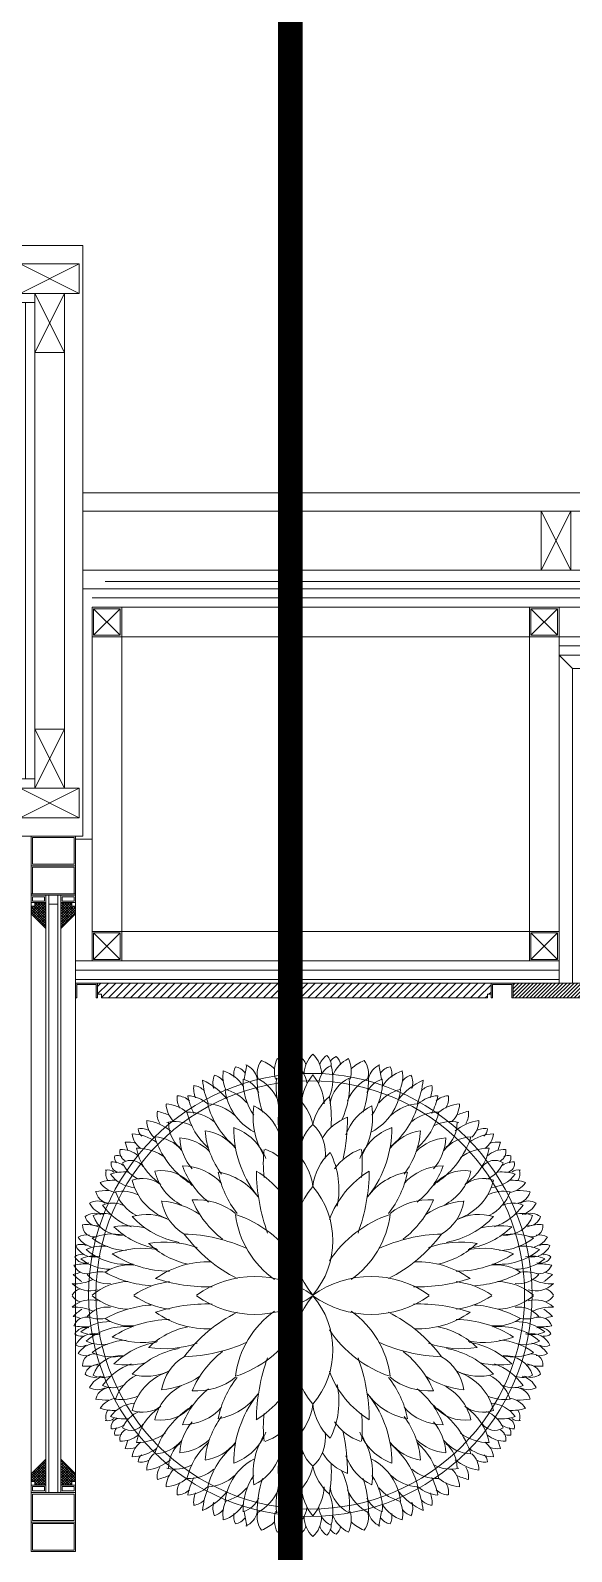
# Model space of a CAD drawing. Header units: millimetres. Extents: x 29001 to 40804, y -8833 to -5892.
# Drawn here: x 30050 to 30123.2, y -6702.1 to -6496.1 of the extents above; entities that cross this region are included whole.
import ezdxf
from ezdxf.enums import TextEntityAlignment as Align

# ---------------------------------------------------------------- set-up
doc = ezdxf.new("R2010")
doc.units = ezdxf.units.MM
doc.linetypes.add('DASHDOT2', pattern=[0.5, 0.25, -0.125, 0, -0.125])
doc.layers.get('0').update_dxf_attribs({"lineweight": 0})
for name, color, linetype, lineweight in [('anahtar', 9, 'Continuous', 0), ('mutfak-soğuk oda panel', 1, 'Continuous', 0), ('PY3', 62, 'Continuous', 0), ('xxx_Auto_Duvar_Alcipan', 50, 'Continuous', 0), ('xxx_Auto_Duvar_Yesil Alcipan', 93, 'Continuous', 0), ('xxx_Auto_Element_Dograma Cam', 140, 'Continuous', 0), ('xxx_Auto_Element_Dograma Ince', 245, 'Continuous', 0), ('xxx_Auto_Element_Dograma Metal', 211, 'Continuous', 0), ('xxx_Auto_Kaplama_Ahşap', 34, 'Continuous', 0), ('xxx_Auto_Kaplama_Ahşap Tarama', 16, 'Continuous', 0), ('xxx_Auto_Kaplama_Aluminyum', 133, 'Continuous', 0), ('xxx_Auto_Kaplama_Aluminyum Tarama', 135, 'Continuous', 0), ('xxx_Auto_Kaplama_Mermer', 23, 'Continuous', 0), ('xxx_Auto_Kaplama_Mermer Tarama', 45, 'Continuous', 0), ('xxx_Auto_Konstruksiyon_Metal', 141, 'Continuous', 0), ('xxx_Auto_SIGN_GENERAL', 51, 'Continuous', 0), ('xxx_Auto_Yardimci_Isaret Genel', 51, 'Continuous', 0), ('Y_DUVAR AHŞAP KAPLAMA', 32, 'Continuous', 0), ('Y_DUVAR ALCIPAN', 6, 'Continuous', 0), ('Y_DUVAR KONST', 254, 'Continuous', 0)]:
    doc.layers.add(name, color=color, linetype=linetype, lineweight=lineweight)
doc.styles.add('AUTOBAN', font='')
doc.styles.get('AUTOBAN').set_extended_font_data('Helvetica Normal Tr')

# ---------------------------------------------------------------- blocks, each defined once
blk = doc.blocks.new('KUTU PROFIL 40X80')
for p, q in [((8, 0), (0, -4)), ((0, 0), (8, -4))]:
    blk.add_line(p, q)
blk.add_lwpolyline([(0, 0), (8, 0), (8, -4), (0, -4)], close=True)
blk = doc.blocks.new('A$C48506380')
at = {"layer": 'Y_DUVAR AHŞAP KAPLAMA', "ltscale": 0.2}
for points in [[(-19, 0), (-19, 40), (15, 40), (15, 40)], [(-19, 0), (-19, -40), (15, -40), (15, -40)]]:
    blk.add_lwpolyline(points, dxfattribs=at)
at = {"layer": 'Y_DUVAR AHŞAP KAPLAMA'}
for points in [[(-16.5, 0), (-16.5, 37.5), (12.5, 37.5), (12.5, 37.5)], [(-16.5, 0), (-16.5, -37.5), (12.5, -37.5), (12.5, -37.5)]]:
    blk.add_lwpolyline(points, dxfattribs=at)
at = {"layer": 'Y_DUVAR ALCIPAN', "ltscale": 0.2}
for p, q in [((15, -40), (15, 40)), ((8.5, 33.5), (-12.5, 33.5)), ((8.5, 32.25), (-12.5, 32.25)), ((7.25, -32.25), (7.25, 32.25)), ((12.5, -25.5), (12.5, 25.5)), ((8.5, -32.25), (-12.5, -32.25)), ((8.5, -33.5), (-12.5, -33.5))]:
    blk.add_line(p, q, dxfattribs=at)
at = {"layer": 'Y_DUVAR ALCIPAN'}
for p, q in [((12.5, 25.5), (8.5, 25.5)), ((15, 6.5), (15, -6.5)), ((12.5, -25.5), (8.5, -25.5))]:
    blk.add_line(p, q, dxfattribs=at)
at = {"layer": 'Y_DUVAR KONST'}
for p, q in [((-12.5, -25.5), (-12.5, 25.5)), ((8.5, -25.5), (8.5, 25.5))]:
    blk.add_line(p, q, dxfattribs=at)
for p, rotation in [((-8.5, 33.5), 180), ((-12.5, 33.5), 270), ((8.5, -33.5), 90)]:
    blk.add_blockref('KUTU PROFIL 40X80', p, dxfattribs=dict(at, rotation=rotation))
at = {"layer": 'Y_DUVAR KONST', "xscale": -1}
for p, rotation in [((6.5, 33.5), 180), ((8.5, 33.5), 90), ((-12.5, -33.5), 270)]:
    blk.add_blockref('KUTU PROFIL 40X80', p, dxfattribs=dict(at, rotation=rotation))
blk.add_blockref('KUTU PROFIL 40X80', (-8.5, -33.5), dxfattribs=at)
at = {"layer": 'Y_DUVAR KONST'}
blk.add_blockref('KUTU PROFIL 40X80', (6.5, -33.5), dxfattribs=at)
blk = doc.blocks.new('40x40 kutu profil')
at = {"layer": 'xxx_Auto_Konstruksiyon_Metal'}
for points in [[(-1674.77, -595.98), (-1674.77, -599.98), (-1670.77, -599.98), (-1670.77, -595.98), (-1674.77, -595.98)], [(-1670.97, -596.18), (-1674.57, -599.78)], [(-1674.57, -596.18), (-1670.97, -599.78)]]:
    blk.add_lwpolyline(points, dxfattribs=at)
blk.add_lwpolyline([(-1674.57, -596.18), (-1674.57, -599.78), (-1670.97, -599.78), (-1670.97, -596.18)], close=True, dxfattribs=at)
blk = doc.blocks.new('jıkloı')
at = {"layer": 'xxx_Auto_Kaplama_Aluminyum Tarama', "true_color": 0x454545}
h = blk.add_hatch(color=250, dxfattribs=at)
h.dxf.hatch_style = 1
h.paths.add_polyline_path([(2, 1.5), (0, 1.5), (0, -1.5), (2, -1.5), (2, -1.3), (0.2, -1.3), (0.2, 1.3), (2, 1.3)])
at = {"layer": 'xxx_Auto_Kaplama_Aluminyum'}
for points in [[(2, 1.5), (0, 1.5), (0, -1.5), (2, -1.5)], [(2, 1.3), (0.2, 1.3), (0.2, -1.3), (2, -1.3)], [(2, 1.5), (2, 1.3)], [(2, -1.3), (2, -1.5)]]:
    blk.add_lwpolyline(points, dxfattribs=at)
blk = doc.blocks.new('2x2 kutu profil')
at = {"layer": 'xxx_Auto_Element_Dograma Metal', "linetype": 'Continuous'}
for points in [[(63241.45, 23662.14), (63242.45, 23662.14), (63242.45, 23660.14), (63241.45, 23660.14)], [(63241.65, 23661.94), (63242.25, 23661.94), (63242.25, 23660.34), (63241.65, 23660.34)]]:
    blk.add_lwpolyline(points, close=True, dxfattribs=at)
blk = doc.blocks.new('ahşap çıta')
at = {"layer": 'xxx_Auto_Kaplama_Ahşap Tarama'}
h = blk.add_hatch(dxfattribs=at)
h.set_pattern_fill('ANSI37', color=256, scale=2, angle=90)
h.set_pattern_definition([(135, (10767.26003, -7070.18812), (-0.176776695, -0.176776695), []), (225, (10767.26003, -7070.18812), (0.176776695, -0.176776695), [])])
edge = h.paths.add_edge_path()
edge.add_line((9163.56, 1679.14), (9162.06, 1679.14))
edge.add_line((9162.06, 1679.14), (9162.06, 1679.64))
edge.add_line((9162.06, 1679.64), (9161.56, 1679.64))
edge.add_line((9161.56, 1679.64), (9161.56, 1680.64))
edge.add_line((9161.56, 1680.64), (9163.56, 1682.64))
edge.add_line((9163.56, 1682.64), (9163.56, 1679.14))
at = {"layer": 'xxx_Auto_Kaplama_Ahşap'}
blk.add_lwpolyline([(9163.56, 1679.14), (9162.06, 1679.14), (9162.06, 1679.64), (9161.56, 1679.64), (9161.56, 1680.64), (9163.56, 1682.64), (9163.56, 1679.14)], dxfattribs=at)
blk = doc.blocks.new('TÜM LAYOOUT')
at = {"layer": 'xxx_Auto_Kaplama_Ahşap Tarama'}
h = blk.add_hatch(dxfattribs=at)
h.set_pattern_fill('JIS_WOOD', color=256, scale=0.5)
h.set_pattern_definition([(45, (-27114.0071, 50897.32177), (-0.2499999996, 0.2499999996), [])])
h.paths.add_polyline_path([(980.49, -305.32), (980.49, -305.35), (970.52, -305.35), (970.52, -303.35), (980.49, -303.35)])
at = {"layer": 'xxx_Auto_Kaplama_Mermer Tarama'}
h = blk.add_hatch(dxfattribs=at)
h.set_pattern_fill('JIS_WOOD', color=256)
h.set_pattern_definition([(45, (-27114.03085, 50699.323), (-0.499999999, 0.499999999), [])])
h.paths.add_polyline_path([(967.49, -303.35), (914.26, -303.35), (914.26, -304.85), (914.76, -304.85), (914.76, -305.35), (966.99, -305.35), (966.99, -304.85), (967.49, -304.85)])
at = {"layer": 'anahtar', "lineweight": 0}
for p, q in [((1478.26, -236.95), (912.26, -236.95)), ((1478.26, -239.45), (912.26, -239.45)), ((1478.26, -247.45), (912.26, -247.45)), ((1478.26, -249.95), (912.26, -249.95))]:
    blk.add_line(p, q, dxfattribs=at)
at = {"layer": 'mutfak-soğuk oda panel', "color": 8, "true_color": 0x6e6e6e}
blk.add_line((1048.76, -248.95), (915.26, -248.95), dxfattribs=at)
at = {"layer": 'xxx_Auto_Duvar_Alcipan', "linetype": 'Continuous'}
for points in [[(911.26, -300.35), (913.51, -300.35), (913.51, -283.84), (911.26, -283.84)], [(976.69, -300.35), (911.26, -300.35), (911.26, -301.6), (976.69, -301.6)], [(976.69, -300.35), (911.26, -300.35), (911.26, -301.6), (976.69, -301.6)], [(976.69, -301.6), (911.26, -301.6), (911.26, -302.85), (976.69, -302.85)], [(976.69, -301.6), (911.26, -301.6), (911.26, -302.85), (976.69, -302.85)]]:
    blk.add_lwpolyline(points, close=True, dxfattribs=at)
at = {"layer": 'xxx_Auto_Duvar_Yesil Alcipan', "linetype": 'Continuous'}
for p, q in [((912.26, -249.95), (1610.06, -249.95)), ((913.51, -251.2), (1610.06, -251.2)), ((913.51, -252.45), (1610.06, -252.45)), ((976.69, -256.45), (1610.06, -256.45)), ((976.69, -257.7), (1610.06, -257.7)), ((976.69, -258.95), (1610.06, -258.95))]:
    blk.add_line(p, q, dxfattribs=at)
blk.add_lwpolyline([(976.69, -256.45), (976.69, -258.95)], dxfattribs=at)
at = {"layer": 'xxx_Auto_Element_Dograma Cam'}
for points in [[(907.26, -291.45), (907.26, -372.33), (907.66, -372.33), (907.66, -291.45)], [(908.86, -291.45), (908.86, -372.33), (909.26, -372.33), (909.26, -291.45)]]:
    blk.add_lwpolyline(points, close=True, dxfattribs=at)
blk.add_lwpolyline([(907.66, -291.45), (908.86, -291.45), (908.86, -292.65), (907.66, -292.65), (907.66, -291.45)], dxfattribs=at)
at = {"layer": 'xxx_Auto_Element_Dograma Ince'}
blk.add_lwpolyline([(905.26, -291.25), (905.26, -372.33), (911.26, -372.33), (911.26, -291.25)], close=True, dxfattribs=at)
at = {"layer": 'xxx_Auto_Element_Dograma Metal', "linetype": 'Continuous'}
for points in [[(911.26, -287.45), (905.26, -287.45), (905.26, -283.45), (911.26, -283.45)], [(911.06, -287.25), (905.46, -287.25), (905.46, -283.65), (911.06, -283.65)], [(911.26, -287.45), (905.26, -287.45), (905.26, -291.45), (911.26, -291.45)], [(911.06, -287.65), (905.46, -287.65), (905.46, -291.25), (911.06, -291.25)], [(911.26, -372.33), (905.26, -372.33), (905.26, -376.33), (911.26, -376.33)], [(911.06, -372.53), (905.46, -372.53), (905.46, -376.13), (911.06, -376.13)], [(911.26, -376.33), (905.26, -376.33), (905.26, -380.33), (911.26, -380.33)], [(911.06, -376.53), (905.46, -376.53), (905.46, -380.13), (911.06, -380.13)]]:
    blk.add_lwpolyline(points, close=True, dxfattribs=at)
at = {"layer": 'xxx_Auto_Kaplama_Ahşap', "linetype": 'Continuous'}
for points in [[(976.69, -303.35), (978.49, -303.35), (978.49, -260.75), (976.69, -258.95)], [(980.49, -305.32), (980.49, -305.35), (980.47, -305.35), (970.49, -305.35), (970.49, -303.35), (980.49, -303.35)]]:
    blk.add_lwpolyline(points, close=True, dxfattribs=at)
at = {"layer": 'xxx_Auto_Kaplama_Ahşap'}
blk.add_lwpolyline([(1610.06, -258.95), (976.69, -258.95), (978.49, -260.75), (1608.26, -260.75)], close=True, dxfattribs=at)
at = {"layer": 'xxx_Auto_Kaplama_Ahşap', "linetype": 'Continuous'}
for points in [[(970.49, -305.35), (970.49, -303.35)], [(976.69, -303.35), (980.49, -303.35), (980.49, -305.35)], [(976.69, -303.35), (980.49, -303.35), (980.49, -305.35)]]:
    blk.add_lwpolyline(points, dxfattribs=at)
at = {"layer": 'xxx_Auto_Kaplama_Mermer', "linetype": 'Continuous'}
for points in [[(966.99, -305.35), (914.76, -305.35), (914.76, -304.85), (914.26, -304.85), (914.26, -303.35), (967.49, -303.35)], [(966.99, -305.35), (966.99, -305.35), (914.76, -305.35), (914.76, -304.85), (914.26, -304.85), (914.26, -303.35), (967.49, -303.35)]]:
    blk.add_lwpolyline(points, dxfattribs=at)
at = {"layer": 'xxx_Auto_Kaplama_Mermer', "linetype": 'Continuous', "elevation": 0}
for points in [[(966.99, -305.35), (966.99, -304.85), (967.49, -304.85), (967.49, -303.35)], [(967.49, -304.85), (967.49, -304.85)], [(967.49, -304.85), (967.49, -304.85)]]:
    blk.add_lwpolyline(points, dxfattribs=at)
at = {"layer": 'xxx_Auto_Konstruksiyon_Metal'}
for points in [[(917.51, -256.45), (972.69, -256.45), (972.69, -252.45), (917.51, -252.45)], [(972.69, -296.35), (972.69, -256.45), (976.69, -256.45), (976.69, -296.35)], [(917.51, -300.35), (972.69, -300.35), (972.69, -296.35), (917.51, -296.35)]]:
    blk.add_lwpolyline(points, close=True, dxfattribs=at)
at = {"layer": 'xxx_Auto_Konstruksiyon_Metal', "elevation": 0}
blk.add_lwpolyline([(913.51, -296.35), (913.51, -256.45), (917.51, -256.45), (917.51, -296.35)], close=True, dxfattribs=at)
at = {"layer": 'Y_DUVAR ALCIPAN'}
for p, q in [((1478.26, -236.95), (912.26, -236.95)), ((1478.26, -239.45), (912.26, -239.45)), ((1478.26, -247.45), (912.26, -247.45)), ((1478.26, -249.95), (912.26, -249.95))]:
    blk.add_line(p, q, dxfattribs=at)
blk.add_blockref('A$C48506380', (897.26, -243.45))
at = {"color": 3, "xscale": -1, "rotation": 90}
for p in [(912.76, -303.35), (968.99, -303.35, 0)]:
    blk.add_blockref('jıkloı', p, dxfattribs=at)
at = {"layer": 'xxx_Auto_Kaplama_Ahşap', "color": 1, "xscale": -1, "rotation": 180}
blk.add_blockref('ahşap çıta', (-8256.3, 1386.69), dxfattribs=at)
at = {"layer": 'xxx_Auto_Kaplama_Ahşap', "color": 1, "rotation": 180}
blk.add_blockref('ahşap çıta', (10072.83, 1386.69), dxfattribs=at)
at = {"layer": 'xxx_Auto_Kaplama_Ahşap', "color": 1}
blk.add_blockref('ahşap çıta', (-8256.3, -2050.46), dxfattribs=at)
at = {"layer": 'xxx_Auto_Kaplama_Ahşap', "color": 1, "xscale": -1}
blk.add_blockref('ahşap çıta', (10072.83, -2050.46), dxfattribs=at)
at = {"layer": 'xxx_Auto_Kaplama_Aluminyum', "color": 1, "linetype": 'Continuous', "xscale": -1, "rotation": 90}
for p in [(24567.4, 62950), (24567.4, 62870.13)]:
    blk.add_blockref('2x2 kutu profil', p, dxfattribs=at)
at = {"layer": 'xxx_Auto_Kaplama_Aluminyum', "color": 1, "linetype": 'Continuous', "rotation": 270}
for p in [(-22750.88, 62950), (-22750.88, 62870.13)]:
    blk.add_blockref('2x2 kutu profil', p, dxfattribs=at)
at = {"layer": 'xxx_Auto_Konstruksiyon_Metal', "rotation": 90}
for p in [(317.54, 1418.32), (376.71, 1418.32), (317.54, 1374.42), (376.71, 1374.42, 0)]:
    blk.add_blockref('40x40 kutu profil', p, dxfattribs=at)
at = {"layer": 'Y_DUVAR KONST', "xscale": -1, "rotation": 270}
blk.add_blockref('KUTU PROFIL 40X80', (978.27, -247.45), dxfattribs=at)
blk = doc.blocks.new('A$C7DA81DBD')
at = {"layer": 'PY3'}
for centre, radius, start, end in [((10.109, 6.928), 7.168, 168.7597, 170.8333), ((2.916, 7.999), 0.358, 14.3796, 65.6782), ((3.602, 8.179), 0.342, 140.1793, 198.6746), ((3.063, 7.709), 0.743, 47.0323, 68.1406), ((4.101, 8.21), 0.535, 155.1905, 195.2068), ((3.338, 7.896), 0.606, 24.0272, 62.7305), ((3.977, 8.301), 0.225, 130.8443, 173.759), ((3.752, 8.272), 0.214, 30.4156, 68.83), ((4.147, 8.318), 0.227, 130.9335, 187.2728), ((3.83, 8.236), 0.305, 17.0973, 56.395), ((4.567, 8.16), 0.477, 132.7387, 179.5624), ((2.791, 8.006), 0.311, 153.8191, 198.7871), ((2.422, 7.855), 0.302, 36.3212, 72.6008), ((3.209, 8.125), 0.552, 170.4856, 205.4529), ((2.484, 7.618), 0.625, 31.2577, 73.0883), ((3.19, 8.143), 0.343, 154.8223, 186.1053), ((2.828, 8.025), 0.269, 35.0422, 78.9599), ((4.032, 8.019), 1.016, 176.9811, 215.1502), ((2.86, 7.611), 0.488, 27.4375, 71.1826), ((5.028, 8.053), 1.765, 178.7548, 198.6115), ((2.873, 7.365), 0.824, 23.2196, 61.7797), ((5.053, 7.972), 1.458, 175.3381, 205.5558), ((3.37, 7.569), 0.57, 6.6723, 66.2687), ((4.728, 8.08), 0.838, 164.1327, 202.2774), ((3.777, 7.981), 0.359, 3.0513, 66.2944), ((4.915, 7.589), 0.873, 140.3941, 176.9962), ((2.551, 7.906), 0.41, 172.3277, 203.6108), ((2.085, 7.61), 0.356, 46.8629, 80.3692), ((1.799, 6.955), 1.205, 39.6176, 65.5256), ((3.777, 8.207), 1.488, 185.9725, 202.7074), ((2.519, 7.177), 0.735, 40.3866, 76.092), ((3.664, 8), 0.974, 186.4669, 241.6556), ((1.621, 7.013), 0.621, 49.7759, 86.9333), ((2.115, 7.651), 0.461, 182.3648, 225.5832), ((2.137, 7.724), 0.289, 169.0778, 214.6406), ((1.84, 7.449), 0.329, 46.2451, 87.6854), ((2.004, 7.199), 0.581, 48.3364, 86.6749), ((3.329, 8.051), 1.32, 191.9389, 206.2186), ((3.755, 7.978), 1.408, 194.0868, 230.7518), ((2.347, 6.872), 0.764, 47.3855, 86.8116), ((4.538, 7.416), 1.349, 172.2305, 210.013), ((2.838, 6.81), 0.868, 18.6878, 65.2839), ((5.983, 7.38), 2.067, 169.3214, 184.0479), ((3.367, 7.085), 0.895, 11.9619, 49.2113), ((1.188, 6.487), 0.863, 51.0238, 81.3872), ((1.689, 7.325), 0.372, 177.6019, 227.961), ((1.785, 7.45), 0.289, 169.0778, 214.6406), ((1.197, 6.26), 1.281, 66.1435, 76.2848), ((1.808, 6.679), 0.643, 63.0761, 102.3855), ((2.244, 7.287), 0.544, 178.2486, 230.6804), ((3.23, 7.78), 1.242, 193.527, 228.3981), ((2.035, 6.759), 0.73, 50.8151, 91.0506), ((7.132, 7.397), 3.502, 179.9824, 192.0052), ((3.329, 6.578), 0.874, 31.4049, 69.8192), ((4.696, 6.77), 0.676, 132.165, 188.6083), ((1.411, 7.142), 0.356, 186.207, 235.7181), ((1.038, 6.345), 0.759, 53.8433, 88.585), ((1.218, 6.926), 0.274, 57.9754, 101.2662), ((1.314, 7.188), 0.15, 177.4703, 233.8096), ((1.43, 6.407), 0.645, 39.1564, 87.7817), ((2.914, 7.514), 1.53, 197.5905, 235.7456), ((1.841, 6.215), 0.821, 45.1229, 85.9267), ((2.796, 7.069), 0.898, 182.3009, 220.5076), ((3.802, 7.277), 1.463, 184.5397, 217.072), ((2.218, 6.324), 0.846, 38.4928, 81.4291), ((4.785, 7.206), 1.936, 179.7315, 217.4115), ((2.546, 6.334), 0.932, 21.0147, 71.0085), ((0.918, 6.693), 0.17, 170.7137, 216.2765), ((0.789, 6.557), 0.168, 59.8902, 103.1809), ((1.025, 6.792), 0.186, 168.2362, 240.9945), ((0.856, 6.342), 0.488, 50.8294, 91.5989), ((0.988, 6.563), 0.399, 70.941, 97.7273), ((-0.468, 6.436), 1.496, 14.5537, 20.4136), ((2.076, 7.032), 0.96, 190.8581, 236.5506), ((1.155, 6.057), 0.795, 52.4719, 91.5519), ((5.353, 6.584), 1.983, 172.8697, 187.1303), ((3.099, 5.955), 0.928, 34.9166, 71.0505), ((5.216, 6.13), 1.434, 153.1598, 192.1138), ((3.296, 6.073), 0.953, 6.2214, 47.7369), ((0.621, 6.286), 0.183, 51.1425, 102.0713), ((0.83, 6.411), 0.239, 166.7548, 212.3176), ((0.833, 6.576), 0.148, 166.0967, 261.703), ((0.696, 6.233), 0.379, 53.8191, 90.9542), ((1.034, 6.365), 0.273, 35.3989, 122.1552), ((1.376, 6.791), 0.525, 201.8257, 248.0281), ((1.568, 5.764), 0.695, 38.2825, 99.3433), ((2.35, 6.667), 0.921, 193.6684, 242.8823), ((1.943, 5.613), 0.927, 41.7393, 89.8284), ((3.287, 7.022), 1.425, 199.7331, 231.7721), ((2.351, 4.995), 1.708, 20.4746, 58.3718), ((6.505, 6.477), 3.258, 180.4864, 200.1425), ((0.735, 5.473), 0.814, 86.7638, 107.5222), ((0.849, 6.498), 0.437, 214.7848, 261.073), ((0.919, 5.641), 0.793, 85.5663, 108.0123), ((1.139, 6.73), 0.573, 215.7635, 266.3734), ((1.241, 5.774), 0.544, 53.779, 109.798), ((1.985, 6.512), 0.955, 193.7428, 250.7401), ((2.387, 5.346), 1.102, 36.0391, 80.2682), ((4.23, 6.754), 1.688, 191.0285, 218.5633), ((5.367, 5.219), 1.476, 139.5678, 220.4322), ((0.444, 5.642), 0.279, 60.3623, 119.6377), ((0.597, 5.226), 0.879, 87.0026, 102.0734), ((0.677, 6.149), 0.271, 193.6546, 282.449), ((0.873, 5.388), 0.705, 65.6035, 98.753), ((1.454, 6.318), 0.727, 198.6708, 243.797), ((1.43, 4.425), 1.503, 56.8668, 84.3747), ((2.402, 6.056), 0.836, 189.3048, 239.3197), ((2.19, 4.831), 1.111, 51.6498, 93.9516), ((3.74, 6.643), 1.772, 203.4099, 232.0446), ((0.4, 5.419), 0.285, 68.3546, 126.7162), ((0.437, 5.695), 0.213, 192.8534, 276.0686), ((0.641, 6.043), 0.37, 205.3637, 256.0362), ((0.545, 5.275), 0.428, 72.4107, 114.4025), ((0.85, 5.826), 0.508, 198.3657, 274.3629), ((0.712, 5.441), 0.443, 66.5632, 113.4368), ((1.371, 6.425), 1.015, 214.6416, 251.0624), ((1.308, 4.791), 0.892, 63.9188, 106.3599), ((2.173, 6.693), 1.53, 223.1553, 259.12), ((4.521, 5.887), 1.654, 187.071, 234.8541), ((2.238, 3.734), 2.052, 33.3645, 71.7788), ((0.376, 5.482), 0.193, 174.1867, 290.596), ((0.253, 4.962), 0.544, 67.6458, 97.2834), ((0.965, 4.057), 1.427, 76.9569, 99.2549), ((1.723, 6.473), 1.411, 225.5947, 260.3414), ((0.153, 4.921), 0.235, 66.9546, 113.0454), ((0.379, 5.278), 0.348, 203.9184, 280.7874), ((0.26, 5.008), 0.314, 81.5933, 119.1651), ((0.437, 5.482), 0.386, 211.1509, 261.8872), ((0.528, 4.448), 0.678, 81.5557, 114.7052), ((0.714, 4.425), 0.914, 78.0173, 113.3144), ((1.001, 6.11), 1.065, 232.5105, 267.2521), ((1.631, 3.425), 1.771, 71.0687, 99.21), ((2.329, 6.193), 1.415, 226.1223, 258.1088), ((4.061, 6.873), 2.589, 216.3709, 243.6204), ((1.888, 2.448), 2.891, 65.6741, 88.2579), ((0.153, 4.809), 0.166, 79.3544, 130.2832), ((0.237, 5.034), 0.214, 207.1935, 284.6897), ((0.375, 4.422), 0.526, 77.3912, 114.963), ((0.663, 5.52), 0.803, 230.6141, 270.7898), ((0.955, 5.895), 1.093, 229.5217, 276.1719), ((1.238, 3.557), 1.529, 80.073, 110.392), ((1.737, 6.553), 1.873, 236.553, 269.3505), ((2.39, 3.256), 1.59, 87.8069, 125.3426), ((-0.244, 5.884), 1.285, 281.6372, 288.0005), ((1.191, 5.881), 1.72, 226.87, 233.5161), ((0.222, 3.924), 0.887, 85.5415, 102.4704), ((0.253, 4.876), 0.238, 201.2281, 283.0029), ((0.483, 4.104), 0.567, 79.894, 113.0436), ((0.627, 4.946), 0.486, 221.139, 275.5703), ((1.01, 4.034), 0.76, 84.1206, 124.2254), ((1.521, 6.369), 1.948, 241.1822, 266.2604), ((3.217, 2.824), 1.766, 54.4662, 125.5338), ((0.046, 5.194), 0.734, 266.4289, 296.017), ((0.317, 4.791), 0.456, 226.0882, 286.2369), ((0.197, 4.155), 0.224, 105.3109, 151.5664), ((1.002, 3.489), 1.009, 91.2562, 130.1055), ((1.89, 3.086), 1.423, 97.042, 124.3197), ((2.38, 7.288), 2.882, 251.6105, 271.7173), ((0.197, 4.356), 0.224, 208.4336, 254.6891)]:
    blk.add_arc(centre, radius, start, end, dxfattribs=at)
at = {"layer": 'PY3', "color": 76}
for centre, radius, start, end in [((3.92, 8.16), 0.477, 0.4376, 47.2613), ((4.657, 8.236), 0.305, 123.605, 162.9027), ((4.339, 8.318), 0.227, 352.7272, 49.0665), ((4.734, 8.272), 0.214, 111.17, 149.5844), ((5.149, 7.896), 0.606, 117.2695, 155.9728), ((4.509, 8.301), 0.225, 6.241, 49.1557), ((4.386, 8.21), 0.535, 344.7932, 24.8095), ((5.424, 7.709), 0.743, 111.8594, 132.9677), ((4.884, 8.179), 0.342, 341.3254, 39.8207), ((5.57, 7.999), 0.358, 114.3218, 165.6204), ((-1.623, 6.928), 7.168, 9.1667, 11.2403), ((3.571, 7.589), 0.873, 3.0038, 39.6059), ((4.71, 7.981), 0.359, 113.7056, 176.9487), ((3.759, 8.08), 0.838, 337.7226, 15.8673), ((5.116, 7.569), 0.57, 113.7313, 173.3277), ((3.433, 7.972), 1.458, 334.4442, 4.6619), ((5.613, 7.365), 0.824, 118.2203, 156.7804), ((3.459, 8.053), 1.765, 341.3885, 1.2452), ((5.626, 7.611), 0.488, 108.8174, 152.5625), ((4.454, 8.019), 1.016, 324.8498, 3.0189), ((5.658, 8.025), 0.269, 101.0401, 144.9578), ((6.003, 7.618), 0.625, 106.9117, 148.7423), ((5.296, 8.143), 0.343, 353.8947, 25.1777), ((5.277, 8.125), 0.552, 334.5471, 9.5144), ((6.065, 7.855), 0.302, 107.3992, 143.6788), ((5.695, 8.006), 0.311, 341.2129, 26.1809), ((4.822, 8), 0.974, 298.3444, 353.5331), ((5.967, 7.177), 0.735, 103.908, 139.6134), ((6.688, 6.955), 1.205, 114.4744, 140.3824), ((4.709, 8.207), 1.488, 337.2926, 354.0275), ((6.401, 7.61), 0.356, 99.6308, 133.1371), ((5.936, 7.906), 0.41, 336.3892, 7.6723), ((5.119, 7.085), 0.895, 130.7887, 168.0381), ((2.503, 7.38), 2.067, 355.9521, 10.6786), ((5.648, 6.81), 0.868, 114.7161, 161.3122), ((3.948, 7.416), 1.349, 329.987, 7.7695), ((4.731, 7.978), 1.408, 309.2482, 345.9132), ((6.139, 6.872), 0.764, 93.1884, 132.6145), ((6.483, 7.199), 0.581, 93.3251, 131.6636), ((5.158, 8.051), 1.32, 333.7814, 348.0611), ((6.646, 7.449), 0.329, 92.3146, 133.7549), ((6.865, 7.013), 0.621, 93.0667, 130.2241), ((6.349, 7.724), 0.289, 325.3594, 10.9222), ((6.372, 7.651), 0.461, 314.4168, 357.6352), ((3.79, 6.77), 0.676, 351.3917, 47.835), ((5.157, 6.578), 0.874, 110.1808, 148.5951), ((1.354, 7.397), 3.502, 347.9948, 0.0176), ((6.451, 6.759), 0.73, 88.9494, 129.1849), ((5.257, 7.78), 1.242, 311.6019, 346.473), ((6.679, 6.679), 0.643, 77.6145, 116.9239), ((6.242, 7.287), 0.544, 309.3196, 1.7514), ((7.298, 6.487), 0.863, 98.6128, 128.9762), ((7.289, 6.26), 1.281, 103.7152, 113.8565), ((6.702, 7.45), 0.289, 325.3594, 10.9222), ((6.797, 7.325), 0.372, 312.039, 2.3981), ((5.941, 6.334), 0.932, 108.9915, 158.9853), ((3.701, 7.206), 1.936, 322.5885, 0.2685), ((6.269, 6.324), 0.846, 98.5709, 141.5072), ((4.685, 7.277), 1.463, 322.928, 355.4603), ((6.645, 6.215), 0.821, 94.0733, 134.8771), ((5.69, 7.069), 0.898, 319.4924, 357.6991), ((5.572, 7.514), 1.53, 304.2544, 342.4095), ((7.056, 6.407), 0.645, 92.2183, 140.8436), ((7.448, 6.345), 0.759, 91.415, 126.1567), ((7.268, 6.926), 0.274, 78.7338, 122.0246), ((7.172, 7.188), 0.15, 306.1904, 2.5297), ((7.076, 7.142), 0.356, 304.2819, 353.793), ((5.19, 6.073), 0.953, 132.2631, 173.7786), ((3.27, 6.13), 1.434, 347.8862, 26.8402), ((5.387, 5.955), 0.928, 108.9495, 145.0834), ((3.133, 6.584), 1.983, 352.8697, 7.1303), ((7.331, 6.057), 0.795, 88.4481, 127.5281), ((6.41, 7.032), 0.96, 303.4494, 349.1419), ((7.63, 6.342), 0.488, 88.4011, 129.1706), ((7.498, 6.563), 0.399, 82.2727, 109.059), ((8.954, 6.436), 1.496, 159.5864, 165.4463), ((7.462, 6.792), 0.186, 299.0055, 11.7638), ((7.697, 6.557), 0.168, 76.8191, 120.1098), ((7.568, 6.693), 0.17, 323.7235, 9.2863), ((6.135, 4.995), 1.708, 121.6282, 159.5254), ((1.981, 6.477), 3.258, 339.8575, 359.5136), ((6.544, 5.613), 0.927, 90.1716, 138.2607), ((5.2, 7.022), 1.425, 308.2279, 340.2669), ((6.918, 5.764), 0.695, 80.6567, 141.7175), ((6.137, 6.667), 0.921, 297.1177, 346.3316), ((7.453, 6.365), 0.273, 57.8448, 144.6011), ((7.11, 6.791), 0.525, 291.9719, 338.1743), ((7.791, 6.233), 0.379, 89.0458, 126.1809), ((7.653, 6.576), 0.148, 278.297, 13.9033), ((7.866, 6.286), 0.183, 77.9287, 128.8575), ((7.656, 6.411), 0.239, 327.6824, 13.2452), ((3.12, 5.219), 1.476, 319.5678, 40.4322), ((6.099, 5.346), 1.102, 99.7318, 143.9609), ((4.256, 6.754), 1.688, 321.4367, 348.9715), ((6.502, 6.512), 0.955, 289.2599, 346.2572), ((7.245, 5.774), 0.544, 70.202, 126.221), ((7.347, 6.73), 0.573, 273.6266, 324.2365), ((7.567, 5.641), 0.793, 71.9877, 94.4337), ((7.751, 5.473), 0.814, 72.4778, 93.2362), ((7.637, 6.498), 0.437, 278.927, 325.2152), ((6.296, 4.831), 1.111, 86.0484, 128.3502), ((4.747, 6.643), 1.772, 307.9554, 336.5901), ((7.056, 4.425), 1.503, 95.6253, 123.1332), ((6.084, 6.056), 0.836, 300.6803, 350.6952), ((7.613, 5.388), 0.705, 81.247, 114.3965), ((7.032, 6.318), 0.727, 296.203, 341.3292), ((7.81, 6.149), 0.271, 257.551, 346.3454), ((7.889, 5.226), 0.879, 77.9266, 92.9974), ((8.042, 5.642), 0.279, 60.3623, 119.6377), ((6.248, 3.734), 2.052, 108.2212, 146.6355), ((3.965, 5.887), 1.654, 305.1459, 352.929), ((6.314, 6.693), 1.53, 280.88, 316.8447), ((7.178, 4.791), 0.892, 73.6401, 116.0812), ((7.115, 6.425), 1.015, 288.9376, 325.3584), ((7.774, 5.441), 0.443, 66.5632, 113.4368), ((7.637, 5.826), 0.508, 265.6371, 341.6343), ((7.942, 5.275), 0.428, 65.5975, 107.5893), ((7.846, 6.043), 0.37, 283.9638, 334.6363), ((8.086, 5.419), 0.285, 53.2838, 111.6454), ((8.049, 5.695), 0.213, 263.9314, 347.1466), ((6.764, 6.473), 1.411, 279.6586, 314.4053), ((7.522, 4.057), 1.427, 80.7451, 103.0431), ((8.234, 4.962), 0.544, 82.7166, 112.3542), ((8.11, 5.482), 0.193, 249.404, 5.8133), ((6.598, 2.448), 2.891, 91.7421, 114.3259), ((4.426, 6.873), 2.589, 296.3796, 323.6291), ((6.855, 3.425), 1.771, 80.79, 108.9313), ((6.158, 6.193), 1.415, 281.8912, 313.8777), ((7.486, 6.11), 1.065, 272.7479, 307.4895), ((7.772, 4.425), 0.914, 66.6856, 101.9827), ((7.958, 4.448), 0.678, 65.2948, 98.4443), ((8.107, 5.278), 0.348, 259.2126, 336.0816), ((8.049, 5.482), 0.386, 278.1128, 328.8491), ((8.226, 5.008), 0.314, 60.8349, 98.4067), ((8.333, 4.921), 0.235, 66.9546, 113.0454), ((6.096, 3.256), 1.59, 54.6574, 92.1931), ((6.75, 6.553), 1.873, 270.6495, 303.447), ((7.249, 3.557), 1.529, 69.608, 99.927), ((7.532, 5.895), 1.093, 263.8281, 310.4783), ((7.823, 5.52), 0.803, 269.2102, 309.3859), ((8.111, 4.422), 0.526, 65.037, 102.6088), ((8.25, 5.034), 0.214, 255.3103, 332.8065), ((8.333, 4.809), 0.166, 49.7168, 100.6456), ((5.27, 2.824), 1.766, 54.4662, 125.5338), ((6.965, 6.369), 1.948, 273.7396, 298.8178), ((7.477, 4.034), 0.76, 55.7746, 95.8794), ((7.86, 4.946), 0.486, 264.4297, 318.861), ((8.004, 4.104), 0.567, 66.9564, 100.106), ((8.234, 4.876), 0.238, 256.9971, 338.7719), ((8.264, 3.924), 0.887, 77.5296, 94.4585), ((7.295, 5.881), 1.72, 306.4839, 313.13), ((8.73, 5.884), 1.285, 251.9995, 258.3628), ((6.107, 7.288), 2.882, 268.2827, 288.3895), ((6.596, 3.086), 1.423, 55.6803, 82.958), ((7.484, 3.489), 1.009, 49.8945, 88.7438), ((8.17, 4.791), 0.456, 253.7631, 313.9118), ((8.441, 5.194), 0.734, 243.983, 273.5711), ((8.289, 4.155), 0.224, 28.4336, 74.6891), ((0.317, 3.72), 0.456, 73.7631, 133.9118), ((0.046, 3.316), 0.734, 63.983, 93.5711), ((0.627, 3.564), 0.486, 84.4297, 138.861), ((1.002, 5.021), 1.009, 229.8945, 268.7438), ((1.521, 2.141), 1.948, 93.7396, 118.8178), ((1.89, 5.425), 1.423, 235.6803, 262.958), ((2.38, 1.222), 2.882, 88.2827, 108.3895), ((3.217, 5.686), 1.766, 234.4662, 305.5338), ((5.367, 3.292), 1.476, 139.5678, 220.4322), ((3.12, 3.292), 1.476, 319.5678, 40.4322), ((5.27, 5.686), 1.766, 234.4662, 305.5338), ((6.107, 1.222), 2.882, 71.6105, 91.7173), ((6.596, 5.425), 1.423, 277.042, 304.3197), ((6.965, 2.141), 1.948, 61.1822, 86.2604), ((7.484, 5.021), 1.009, 271.2562, 310.1055), ((7.86, 3.564), 0.486, 41.139, 95.5703), ((8.17, 3.72), 0.456, 46.0882, 106.2369), ((8.441, 3.316), 0.734, 86.4289, 116.017), ((8.289, 4.356), 0.224, 285.3109, 331.5664), ((1.191, 2.629), 1.72, 126.4839, 133.13), ((-0.244, 2.626), 1.285, 71.9995, 78.3628), ((0.253, 3.634), 0.238, 76.9971, 158.7719), ((0.663, 2.99), 0.803, 89.2102, 129.3859), ((0.483, 4.407), 0.567, 246.9564, 280.106), ((1.01, 4.476), 0.76, 235.7746, 275.8794), ((1.737, 1.957), 1.873, 90.6495, 123.447), ((2.39, 5.254), 1.59, 234.6574, 272.1931), ((4.061, 1.638), 2.589, 116.3796, 143.6291), ((4.521, 2.623), 1.654, 125.1459, 172.929), ((3.965, 2.623), 1.654, 7.071, 54.8541), ((4.426, 1.638), 2.589, 36.3709, 63.6204), ((6.096, 5.254), 1.59, 267.8069, 305.3426), ((6.75, 1.957), 1.873, 56.553, 89.3505), ((7.477, 4.476), 0.76, 264.1206, 304.2254), ((7.823, 2.99), 0.803, 50.6141, 90.7898), ((8.004, 4.407), 0.567, 259.894, 293.0436), ((8.234, 3.634), 0.238, 21.2281, 103.0029), ((7.295, 2.629), 1.72, 46.87, 53.5161), ((8.73, 2.626), 1.285, 101.6372, 108.0005), ((0.222, 4.586), 0.887, 257.5296, 274.4585), ((0.237, 3.476), 0.214, 75.3103, 152.8065), ((0.153, 3.701), 0.166, 229.7168, 280.6456), ((0.379, 3.233), 0.348, 79.2126, 156.0816), ((0.375, 4.088), 0.526, 245.037, 282.6088), ((0.955, 2.615), 1.093, 83.8281, 130.4783), ((1.238, 4.953), 1.529, 249.608, 279.927), ((2.329, 2.317), 1.415, 101.8912, 133.8777), ((2.238, 4.776), 2.052, 288.2212, 326.6355), ((6.248, 4.776), 2.052, 213.3645, 251.7788), ((6.158, 2.317), 1.415, 46.1223, 78.1088), ((7.249, 4.953), 1.529, 260.073, 290.392), ((7.532, 2.615), 1.093, 49.5217, 96.1719), ((8.111, 4.088), 0.526, 257.3912, 294.963), ((8.107, 3.233), 0.348, 23.9184, 100.7874), ((8.264, 4.586), 0.887, 265.5415, 282.4704), ((8.25, 3.476), 0.214, 27.1935, 104.6897), ((8.333, 3.701), 0.166, 259.3544, 310.2832), ((0.153, 3.59), 0.235, 246.9546, 293.0454), ((0.437, 3.028), 0.386, 98.1128, 148.8491), ((0.26, 3.502), 0.314, 240.8349, 278.4067), ((0.376, 3.029), 0.193, 69.404, 185.8133), ((0.528, 4.063), 0.678, 245.2948, 278.4443), ((1.001, 2.401), 1.065, 92.7479, 127.4895), ((0.714, 4.085), 0.914, 246.6856, 281.9827), ((1.723, 2.037), 1.411, 99.6586, 134.4053), ((2.173, 1.817), 1.53, 100.88, 136.8447), ((1.631, 5.085), 1.771, 260.79, 288.9313), ((1.888, 6.063), 2.891, 271.7421, 294.3259), ((3.74, 1.868), 1.772, 127.9554, 156.5901), ((6.598, 6.063), 2.891, 245.6741, 268.2579), ((4.747, 1.868), 1.772, 23.4099, 52.0446), ((6.855, 5.085), 1.771, 251.0687, 279.21), ((6.314, 1.817), 1.53, 43.1553, 79.12), ((6.764, 2.037), 1.411, 45.5947, 80.3414), ((7.486, 2.401), 1.065, 52.5105, 87.2521), ((7.772, 4.085), 0.914, 258.0173, 293.3144), ((7.958, 4.063), 0.678, 261.5557, 294.7052), ((8.11, 3.029), 0.193, 354.1867, 110.596), ((8.049, 3.028), 0.386, 31.1509, 81.8872), ((8.226, 3.502), 0.314, 261.5933, 299.1651), ((8.333, 3.59), 0.235, 246.9546, 293.0454), ((0.253, 3.548), 0.544, 262.7166, 292.3542), ((0.437, 2.816), 0.213, 83.9314, 167.1466), ((0.85, 2.685), 0.508, 85.6371, 161.6343), ((1.371, 2.086), 1.015, 108.9376, 145.3584), ((0.965, 4.454), 1.427, 260.7451, 283.0431), ((2.402, 2.454), 0.836, 120.6803, 170.6952), ((6.505, 2.033), 3.258, 159.8575, 179.5136), ((1.981, 2.033), 3.258, 0.4864, 20.1425), ((6.084, 2.454), 0.836, 9.3048, 59.3197), ((7.522, 4.454), 1.427, 256.9569, 279.2549), ((7.115, 2.086), 1.015, 34.6416, 71.0624), ((7.637, 2.685), 0.508, 18.3657, 94.3629), ((8.234, 3.548), 0.544, 247.6458, 277.2834), ((8.049, 2.816), 0.213, 12.8534, 96.0686), ((0.4, 3.092), 0.285, 233.2838, 291.6454), ((0.641, 2.468), 0.37, 103.9638, 154.6363), ((0.545, 3.235), 0.428, 245.5975, 287.5893), ((1.454, 2.193), 0.727, 116.203, 161.3292), ((1.308, 3.719), 0.892, 253.6401, 296.0812), ((1.985, 1.998), 0.955, 109.2599, 166.2572), ((1.43, 4.085), 1.503, 275.6253, 303.1332), ((2.19, 3.68), 1.111, 266.0484, 308.3502), ((4.23, 1.756), 1.688, 141.4367, 168.9715), ((2.351, 3.515), 1.708, 301.6282, 339.5254), ((6.135, 3.515), 1.708, 200.4746, 238.3718), ((4.256, 1.756), 1.688, 11.0285, 38.5633), ((6.296, 3.68), 1.111, 231.6498, 273.9516), ((7.056, 4.085), 1.503, 236.8668, 264.3747), ((7.178, 3.719), 0.892, 243.9188, 286.3599), ((6.502, 1.998), 0.955, 13.7428, 70.7401), ((7.032, 2.193), 0.727, 18.6708, 63.797), ((7.942, 3.235), 0.428, 252.4107, 294.4025), ((7.846, 2.468), 0.37, 25.3637, 76.0362), ((8.086, 3.092), 0.285, 248.3546, 306.7162), ((0.444, 2.868), 0.279, 240.3623, 299.6377), ((0.677, 2.361), 0.271, 77.551, 166.3454), ((0.597, 3.285), 0.879, 257.9266, 272.9974), ((0.849, 2.012), 0.437, 98.927, 145.2152), ((0.712, 3.069), 0.443, 246.5632, 293.4368), ((0.873, 3.122), 0.705, 261.247, 294.3965), ((2.35, 1.843), 0.921, 117.1177, 166.3316), ((3.287, 1.488), 1.425, 128.2279, 160.2669), ((2.387, 3.165), 1.102, 279.7318, 323.9609), ((4.785, 1.304), 1.936, 142.5885, 180.2685), ((5.216, 2.38), 1.434, 167.8862, 206.8402), ((3.27, 2.38), 1.434, 333.1598, 12.1138), ((6.099, 3.165), 1.102, 216.0391, 260.2682), ((3.701, 1.304), 1.936, 359.7315, 37.4115), ((5.2, 1.488), 1.425, 19.7331, 51.7721), ((6.137, 1.843), 0.921, 13.6684, 62.8823), ((7.613, 3.122), 0.705, 245.6035, 278.753), ((7.774, 3.069), 0.443, 246.5632, 293.4368), ((7.637, 2.012), 0.437, 34.7848, 81.073), ((7.81, 2.361), 0.271, 13.6546, 102.449), ((7.889, 3.285), 0.879, 267.0026, 282.0734), ((8.042, 2.868), 0.279, 240.3623, 299.6377), ((0.735, 3.038), 0.814, 252.4778, 273.2362), ((0.83, 2.1), 0.239, 147.6824, 193.2452), ((1.139, 1.78), 0.573, 93.6266, 144.2365), ((1.376, 1.72), 0.525, 111.9719, 158.1743), ((1.241, 2.736), 0.544, 250.202, 306.221), ((2.076, 1.479), 0.96, 123.4494, 169.1419), ((1.568, 2.747), 0.695, 260.6567, 321.7175), ((2.914, 0.996), 1.53, 124.2544, 162.4095), ((1.943, 2.897), 0.927, 270.1716, 318.2607), ((5.353, 1.927), 1.983, 172.8697, 187.1303), ((3.296, 2.438), 0.953, 312.2631, 353.7786), ((5.19, 2.438), 0.953, 186.2214, 227.7369), ((3.133, 1.927), 1.983, 352.8697, 7.1303), ((6.544, 2.897), 0.927, 221.7393, 269.8284), ((6.918, 2.747), 0.695, 218.2825, 279.3433), ((5.572, 0.996), 1.53, 17.5905, 55.7456), ((7.245, 2.736), 0.544, 233.779, 289.798), ((6.41, 1.479), 0.96, 10.8581, 56.5506), ((7.11, 1.72), 0.525, 21.8257, 68.0281), ((7.347, 1.78), 0.573, 35.7635, 86.3734), ((7.751, 3.038), 0.814, 266.7638, 287.5222), ((7.656, 2.1), 0.239, 346.7548, 32.3176), ((0.621, 2.224), 0.183, 257.9287, 308.8575), ((0.919, 2.869), 0.793, 251.9877, 274.4337), ((0.833, 1.935), 0.148, 98.297, 193.9033), ((0.696, 2.278), 0.379, 269.0458, 306.1809), ((0.918, 1.817), 0.17, 143.7235, 189.2863), ((1.025, 1.718), 0.186, 119.0055, 191.7638), ((1.034, 2.146), 0.273, 237.8448, 324.6011), ((2.796, 1.441), 0.898, 139.4924, 177.6991), ((3.802, 1.234), 1.463, 142.928, 175.4603), ((3.099, 2.555), 0.928, 288.9495, 325.0834), ((5.387, 2.555), 0.928, 214.9166, 251.0505), ((4.685, 1.234), 1.463, 4.5397, 37.072), ((5.69, 1.441), 0.898, 2.3009, 40.5076), ((7.453, 2.146), 0.273, 215.3989, 302.1552), ((7.567, 2.869), 0.793, 265.5663, 288.0123), ((7.462, 1.718), 0.186, 348.2362, 60.9945), ((7.791, 2.278), 0.379, 233.8191, 270.9542), ((7.653, 1.935), 0.148, 346.0967, 81.703), ((7.568, 1.817), 0.17, 350.7137, 36.2765), ((7.866, 2.224), 0.183, 231.1425, 282.0713), ((0.789, 1.953), 0.168, 256.8191, 300.1098), ((0.856, 2.168), 0.488, 268.4011, 309.1706), ((-0.468, 2.075), 1.496, 339.5864, 345.4463), ((1.411, 1.368), 0.356, 124.2819, 173.793), ((1.155, 2.454), 0.795, 268.4481, 307.5281), ((1.43, 2.103), 0.645, 272.2183, 320.8436), ((2.244, 1.223), 0.544, 129.3196, 181.7514), ((1.841, 2.296), 0.821, 274.0733, 314.8771), ((3.23, 0.731), 1.242, 131.6019, 166.473), ((2.218, 2.186), 0.846, 278.5709, 321.5072), ((3.755, 0.533), 1.408, 129.2482, 165.9132), ((2.546, 2.176), 0.932, 288.9915, 338.9853), ((4.538, 1.094), 1.349, 149.987, 187.7695), ((7.132, 1.113), 3.502, 167.9948, 180.0176), ((4.696, 1.741), 0.676, 171.3917, 227.835), ((3.79, 1.741), 0.676, 312.165, 8.6083), ((1.354, 1.113), 3.502, 359.9824, 12.0052), ((5.941, 2.176), 0.932, 201.0147, 251.0085), ((3.948, 1.094), 1.349, 352.2305, 30.013), ((6.269, 2.186), 0.846, 218.4928, 261.4291), ((4.731, 0.533), 1.408, 14.0868, 50.7518), ((6.645, 2.296), 0.821, 225.1229, 265.9267), ((5.257, 0.731), 1.242, 13.527, 48.3981), ((7.056, 2.103), 0.645, 219.1564, 267.7817), ((6.242, 1.223), 0.544, 358.2486, 50.6804), ((7.331, 2.454), 0.795, 232.4719, 271.5519), ((7.076, 1.368), 0.356, 6.207, 55.7181), ((7.63, 2.168), 0.488, 230.8294, 271.5989), ((8.954, 2.075), 1.496, 194.5537, 200.4136), ((7.697, 1.953), 0.168, 239.8902, 283.1809), ((0.988, 1.948), 0.399, 262.2727, 289.059), ((1.038, 2.165), 0.759, 271.415, 306.1567), ((1.314, 1.322), 0.15, 126.1904, 182.5297), ((1.218, 1.585), 0.274, 258.7338, 302.0246), ((1.689, 1.185), 0.372, 132.039, 182.3981), ((1.188, 2.023), 0.863, 278.6128, 308.9762), ((3.664, 0.51), 0.974, 118.3444, 173.5331), ((2.838, 1.701), 0.868, 294.7161, 341.3122), ((3.329, 1.932), 0.874, 290.1808, 328.5951), ((5.157, 1.932), 0.874, 211.4049, 249.8192), ((5.648, 1.701), 0.868, 198.6878, 245.2839), ((4.822, 0.51), 0.974, 6.4669, 61.6556), ((7.298, 2.023), 0.863, 231.0238, 261.3872), ((7.448, 2.165), 0.759, 233.8433, 268.585), ((6.797, 1.185), 0.372, 357.6019, 47.961), ((7.268, 1.585), 0.274, 237.9754, 281.2662), ((7.172, 1.322), 0.15, 357.4703, 53.8096), ((7.498, 1.948), 0.399, 250.941, 277.7273), ((1.785, 1.06), 0.289, 145.3594, 190.9222), ((1.197, 2.251), 1.281, 283.7152, 293.8565), ((2.115, 0.859), 0.461, 134.4168, 177.6352), ((1.808, 1.831), 0.643, 257.6145, 296.9239), ((2.035, 1.751), 0.73, 268.9494, 309.1849), ((2.347, 1.638), 0.764, 273.1884, 312.6145), ((4.032, 0.491), 1.016, 144.8498, 183.0189), ((5.053, 0.538), 1.458, 154.4442, 184.6619), ((5.983, 1.131), 2.067, 175.9521, 190.6786), ((3.367, 1.426), 0.895, 310.7887, 348.0381), ((5.119, 1.426), 0.895, 191.9619, 229.2113), ((2.503, 1.131), 2.067, 349.3214, 4.0479), ((3.433, 0.538), 1.458, 355.3381, 25.5558), ((4.454, 0.491), 1.016, 356.9811, 35.1502), ((6.139, 1.638), 0.764, 227.3855, 266.8116), ((6.451, 1.751), 0.73, 230.8151, 271.0506), ((6.679, 1.831), 0.643, 243.0761, 282.3855), ((6.372, 0.859), 0.461, 2.3648, 45.5832), ((7.289, 2.251), 1.281, 246.1435, 256.2848), ((6.702, 1.06), 0.289, 349.0778, 34.6406), ((1.621, 1.498), 0.621, 273.0667, 310.2241), ((2.137, 0.787), 0.289, 145.3594, 190.9222), ((1.84, 1.061), 0.329, 272.3146, 313.7549), ((3.329, 0.459), 1.32, 153.7814, 168.0611), ((2.004, 1.312), 0.581, 273.3251, 311.6636), ((3.777, 0.304), 1.488, 157.2926, 174.0275), ((2.519, 1.333), 0.735, 283.908, 319.6134), ((5.028, 0.458), 1.765, 161.3885, 181.2452), ((2.873, 1.146), 0.824, 298.2203, 336.7804), ((3.37, 0.942), 0.57, 293.7313, 353.3277), ((4.915, 0.921), 0.873, 183.0038, 219.6059), ((3.571, 0.921), 0.873, 320.3941, 356.9962), ((5.116, 0.942), 0.57, 186.6723, 246.2687), ((5.613, 1.146), 0.824, 203.2196, 241.7797), ((3.459, 0.458), 1.765, 358.7548, 18.6115), ((5.967, 1.333), 0.735, 220.3866, 256.092), ((4.709, 0.304), 1.488, 5.9725, 22.7074), ((6.483, 1.312), 0.581, 228.3364, 266.6749), ((5.158, 0.459), 1.32, 11.9389, 26.2186), ((6.646, 1.061), 0.329, 226.2451, 267.6854), ((6.865, 1.498), 0.621, 229.7759, 266.9333), ((6.349, 0.787), 0.289, 349.0778, 34.6406), ((2.551, 0.604), 0.41, 156.3892, 187.6723), ((2.085, 0.901), 0.356, 279.6308, 313.1371), ((1.799, 1.555), 1.205, 294.4744, 320.3824), ((2.791, 0.504), 0.311, 161.2129, 206.1809), ((3.209, 0.386), 0.552, 154.5471, 189.5144), ((2.484, 0.892), 0.625, 286.9117, 328.7423), ((2.86, 0.9), 0.488, 288.8174, 332.5625), ((4.728, 0.43), 0.838, 157.7226, 195.8673), ((3.759, 0.43), 0.838, 344.1327, 22.2774), ((5.626, 0.9), 0.488, 207.4375, 251.1826), ((6.003, 0.892), 0.625, 211.2577, 253.0883), ((6.688, 1.555), 1.205, 219.6176, 245.5256), ((5.277, 0.386), 0.552, 350.4856, 25.4529), ((5.695, 0.504), 0.311, 333.8191, 18.7871), ((6.401, 0.901), 0.356, 226.8629, 260.3692), ((5.936, 0.604), 0.41, 352.3277, 23.6108), ((2.422, 0.656), 0.302, 287.3992, 323.6788), ((3.19, 0.367), 0.343, 173.8947, 205.1777), ((2.828, 0.485), 0.269, 281.0401, 324.9578), ((10.109, 1.582), 7.168, 189.1667, 191.2403), ((2.916, 0.511), 0.358, 294.3218, 345.6204), ((3.602, 0.331), 0.342, 161.3254, 219.8207), ((4.101, 0.3), 0.535, 164.7932, 204.8095), ((3.338, 0.614), 0.606, 297.2695, 335.9728), ((3.777, 0.53), 0.359, 293.7056, 356.9487), ((4.567, 0.35), 0.477, 180.4376, 227.2613), ((3.92, 0.35), 0.477, 312.7387, 359.5624), ((4.71, 0.53), 0.359, 183.0513, 246.2944), ((5.149, 0.614), 0.606, 204.0272, 242.7305), ((4.386, 0.3), 0.535, 335.1905, 15.2068), ((4.884, 0.331), 0.342, 320.1793, 18.6746), ((5.57, 0.511), 0.358, 194.3796, 245.6782), ((-1.623, 1.582), 7.168, 348.7597, 350.8333), ((5.658, 0.485), 0.269, 215.0422, 258.9599), ((5.296, 0.367), 0.343, 334.8223, 6.1053), ((6.065, 0.656), 0.302, 216.3212, 252.6008), ((3.063, 0.802), 0.743, 291.8594, 312.9677), ((3.977, 0.209), 0.225, 186.241, 229.1557), ((3.752, 0.239), 0.214, 291.17, 329.5844), ((4.147, 0.193), 0.227, 172.7272, 229.0665), ((3.83, 0.275), 0.305, 303.605, 342.9027), ((4.657, 0.275), 0.305, 197.0973, 236.395), ((4.339, 0.193), 0.227, 310.9335, 7.2728), ((4.734, 0.239), 0.214, 210.4156, 248.83), ((4.509, 0.209), 0.225, 310.8443, 353.759), ((5.424, 0.802), 0.743, 227.0323, 248.1406)]:
    blk.add_arc(centre, radius, start, end, dxfattribs=at)
blk = doc.blocks.new('MOBİLYALAR')
for radius in [30, 29]:
    blk.add_circle((943.03, -345.57), radius)
at = {"xscale": 7.672306969455865, "yscale": 7.672306969455865, "zscale": 7.672306969455865}
blk.add_blockref('A$C7DA81DBD', (910.82, -378.28), dxfattribs=at)
blk = doc.blocks.new('*U147')
at = {"layer": 'xxx_Auto_Yardimci_Isaret Genel', "linetype": 'DASHDOT2', "ltscale": 50, "const_width": 1}
blk.add_lwpolyline([(24258.989, 87997.185), (23578.167, 87997.185)], dxfattribs=at)
at = {"layer": 'xxx_Auto_Yardimci_Isaret Genel', "style": 'AUTOBAN', "width": 0.8}
for tag, p in [('SECTION', (23565.843, 88001.763)), ('SHEET', (23565.843, 87992.457))]:
    blk.add_attdef(tag, text='', height=5, dxfattribs=at).set_placement(p, align=Align.MIDDLE)

msp = doc.modelspace()

# ---------------------------------------------------------------- block references
at = {"color": 6}
msp.add_blockref('TÜM LAYOOUT', (29144.79, -6321.8), dxfattribs=at)

# ---------------------------------------------------------------- next in the draw order: block references
msp.add_blockref('MOBİLYALAR', (29144.79, -6321.8), dxfattribs=at)

# ---------------------------------------------------------------- next in the draw order: block references
at = {"layer": 'xxx_Auto_SIGN_GENERAL', "lineweight": 0, "xscale": 3.333333333333333, "yscale": 3.333333333333333, "zscale": 3.333333333333333, "rotation": 90}
msp.add_blockref('*U147', (323409.05, -87331.45), dxfattribs=at)

doc.saveas('drawing.dxf')
